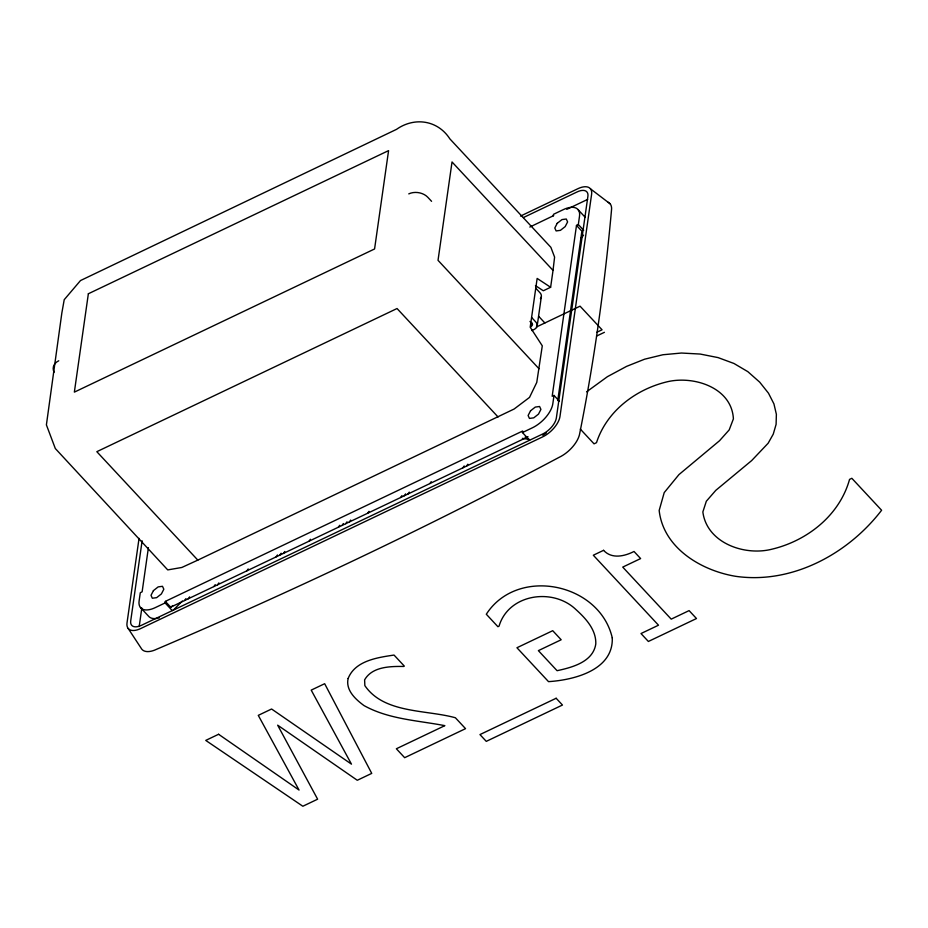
<?xml version="1.0" encoding="UTF-8"?>
<svg xmlns="http://www.w3.org/2000/svg" width="928" height="928" viewBox="0 0 928 928"><rect width="100%" height="100%" fill="white"/><g stroke="black" fill="none" stroke-linecap="round" stroke-linejoin="round"><path stroke-width="1.39" d="M553.03 270.408L554.596 257.102L550.884 247.335L449.883 138.898C437.796 120.095 414.48 116.719 396.523 129.352L80.492 280.558L64.218 299.698L61.84 313.026L46.4 424.885L55.32 448.537L167.736 569.908L181.818 567.472L197.826 560.118L514.135 409.016L529.528 397.393L536.767 382.406L542.288 345.831L530.201 327.224L537.15 278.423L550.629 287.274L553.03 270.408L452.029 161.971L438.028 260.327L539.029 368.764M139.049 538.356L127.02 622.908A19.349 9.756 -43 0 0 140.696 628.546L542.59 436.914A19.349 9.756 -43 0 0 559.978 416.463L591.6 194.323A19.349 9.756 -43 0 0 577.912 188.697L520.504 216.073M142.123 540.804L130.732 620.762A15.231 7.679 -43 0 0 141.613 625.24L542.544 434.072A15.231 7.679 -43 0 0 556.382 417.809L587.876 196.481A15.231 7.679 -43 0 0 576.996 191.992L523.45 217.523M148.399 547.682L142.123 591.832L140.29 592.702L139.107 601.008A22.806 11.496 -43 0 0 155.231 607.643L165.114 602.933L165.335 601.39L522.661 431.01L522.441 432.541L529.598 440.232M139.2 626.551L141.833 607.991M531.848 322.492L531.257 326.679L532.544 324.522L530.004 321.436M537.161 326.088L541.326 296.809M553.285 215.853L553.506 214.31L563.389 209.6A22.806 11.496 -43 0 1 579.501 216.236L578.33 224.541L583.689 230.306M578.33 224.541L576.497 225.411L552.172 396.302L554.004 395.432L559.375 401.198M554.004 395.432L552.821 403.726A22.806 11.496 -43 0 1 532.324 427.831L522.441 432.541M557.74 400.641L581.868 231.176L576.497 225.411M184.614 600.52L185.936 598.618M188.268 598.78L189.602 596.878M213.904 586.554L215.226 584.652M217.558 584.814L218.892 582.912M246.848 570.848L248.182 568.945M276.138 556.881L277.472 554.979M279.804 555.13L281.126 553.227M283.469 553.39L284.792 551.487M309.094 541.163L310.416 539.261M338.384 527.197L339.706 525.294M342.038 525.457L343.372 523.554M345.703 523.705L347.037 521.803M349.369 521.965L350.691 520.063M367.674 513.23L368.996 511.328M400.618 497.524L401.952 495.622M404.283 495.772L405.617 493.87M407.949 494.032L409.271 492.13M429.908 483.558L431.242 481.655M462.863 467.84L464.186 465.937M466.529 466.1L467.851 464.197M580.789 238.473L583.608 235.155M173.385 610.044L182.34 601.042M586.589 391.825L607.434 376.664L626.586 366.374L644.624 359.194L662.905 354.751L681.43 353.034L700.199 354.055L718.086 357.605L733.955 363.474L747.829 371.652L759.696 382.15L768.477 393.194L773.94 403.912L776.376 414.306L776.098 424.374L773.256 434.142L768.14 443.236L751.668 460.578L715.813 490.332L706.336 501.224L702.856 511.943C706.788 542.845 744.233 556.139 771.644 549.26C807.151 540.885 839.596 515.423 849.549 479.393L851.846 478.303L881.6 510.249C847.983 554.109 791.793 584.431 735.637 576.311C701.266 570.627 663.311 548.054 659.17 510.458L664.216 492.606L678.948 474.602L719.502 440.754L729.188 429.908L733.398 418.876C731.809 387.579 693.842 375.48 667.325 381.756C635.796 389.215 606.703 411.127 596.495 442.668L594.048 443.839L580.313 429.096M165.335 601.39L170.694 607.156L173.049 605.543M529.807 227.047L553.703 215.586M566.764 209.357L585.046 200.645A15.231 7.679 -43 0 1 587.644 199.601M550.629 287.274L543.309 290.766L535.444 285.604M536.326 327.039L580.07 306.182L602.063 329.788L596.843 332.27M531.779 330.588L534.308 329.382A7.238 5.301 8.1 0 0 535.85 322.039L531.593 317.469M596.588 336.052L604.418 332.317M170.694 607.156L528.032 436.775L525.213 437.053M522.36 438.376L529.32 439.443M590.44 188.802L610.114 203.812M578.144 209.728L585.301 217.407M535.758 288.19L540.015 292.761A7.238 5.301 8.1 0 1 540.374 298.7M431.566 201.318L427.808 197.293A13.688 10.022 8.1 0 0 408.761 193.882M538.669 316.32L544.864 322.967M498.046 416.962L397.045 308.525L96.825 451.681L197.826 560.118M165.114 602.933L172.272 610.612M140.464 607.515L148.515 616.169A22.806 11.496 -43 0 0 159.28 617.839M128.168 628.442L141.775 649.171A22.806 11.496 -43 0 0 156.542 649.298A5454.68 3995.782 8.1 0 0 559.271 457.26A22.806 11.496 -43 0 0 579.768 433.167A3048.712 1394.042 64.5 0 0 611.482 210.32A22.806 11.496 -43 0 0 608.258 202.292M54.114 372.244A13.688 10.022 8.1 0 1 58.754 360.772M546.406 432.831A22.806 11.496 -43 0 1 542.752 435.232M612.271 637.93C613.42 670.051 574.235 679.992 548.518 681.639L516.942 647.744L552.717 630.692L561.173 639.763L538.379 650.632L557.078 670.7C572.147 667.418 593.12 661.966 595.788 643.962C596.31 629.845 585.881 618.547 576.091 609.696C553.192 587.459 508.637 593.769 499.044 626.156L497.907 626.702L486.307 614.232C517.488 565.918 599.755 582.993 612.271 637.93M348.128 678.496C345.448 690.188 355.598 699.399 364.031 705.593C388.646 719.304 417.716 720.43 444.848 725.65L396.36 748.768L404.666 757.689L465.543 728.654L455.393 717.762C425.987 709.572 384.018 713.69 364.855 685.618L364.611 679.864C372.151 666.64 390.038 666.269 403.599 666.466L404.33 666.118L394.04 655.064C377.499 657.523 355.088 660.713 348.128 678.496M88.357 293.758L74.356 392.126L374.576 248.971L388.577 150.614L88.357 293.758M153.422 590.626L151.009 595.335L152.343 598.235L156.646 597.655L161.402 593.92L163.827 589.222L162.481 586.31L158.178 586.89L153.422 590.626M557.206 223.323L554.793 228.021L556.127 230.933L560.431 230.341L565.187 226.606L567.611 221.908L566.277 219.008L561.962 219.588L557.206 223.323M530.526 410.814L528.113 415.512L529.447 418.424L533.751 417.844L538.507 414.108L540.92 409.41L539.586 406.499L535.282 407.079L530.526 410.814M603.583 550.327L593.317 555.222L658.497 625.205L641.004 633.546L648.382 641.468L696.487 618.535L689.098 610.612L671.211 619.138L622.734 567.101L640.622 558.575L634.021 551.476C624.521 556.301 611.784 559.306 603.583 550.327M218.59 734.28L205.738 740.405L302.841 806.246L317.62 799.194L277.658 725.174L357.292 780.274L371.734 773.384L324.661 683.704L311.205 690.119L351.468 764.15L271.591 709.004L258.274 715.36L299.048 790.053L218.59 734.28M556.15 698.262L479.962 734.582L486.272 741.368L562.461 705.036L556.15 698.262"/></g></svg>
